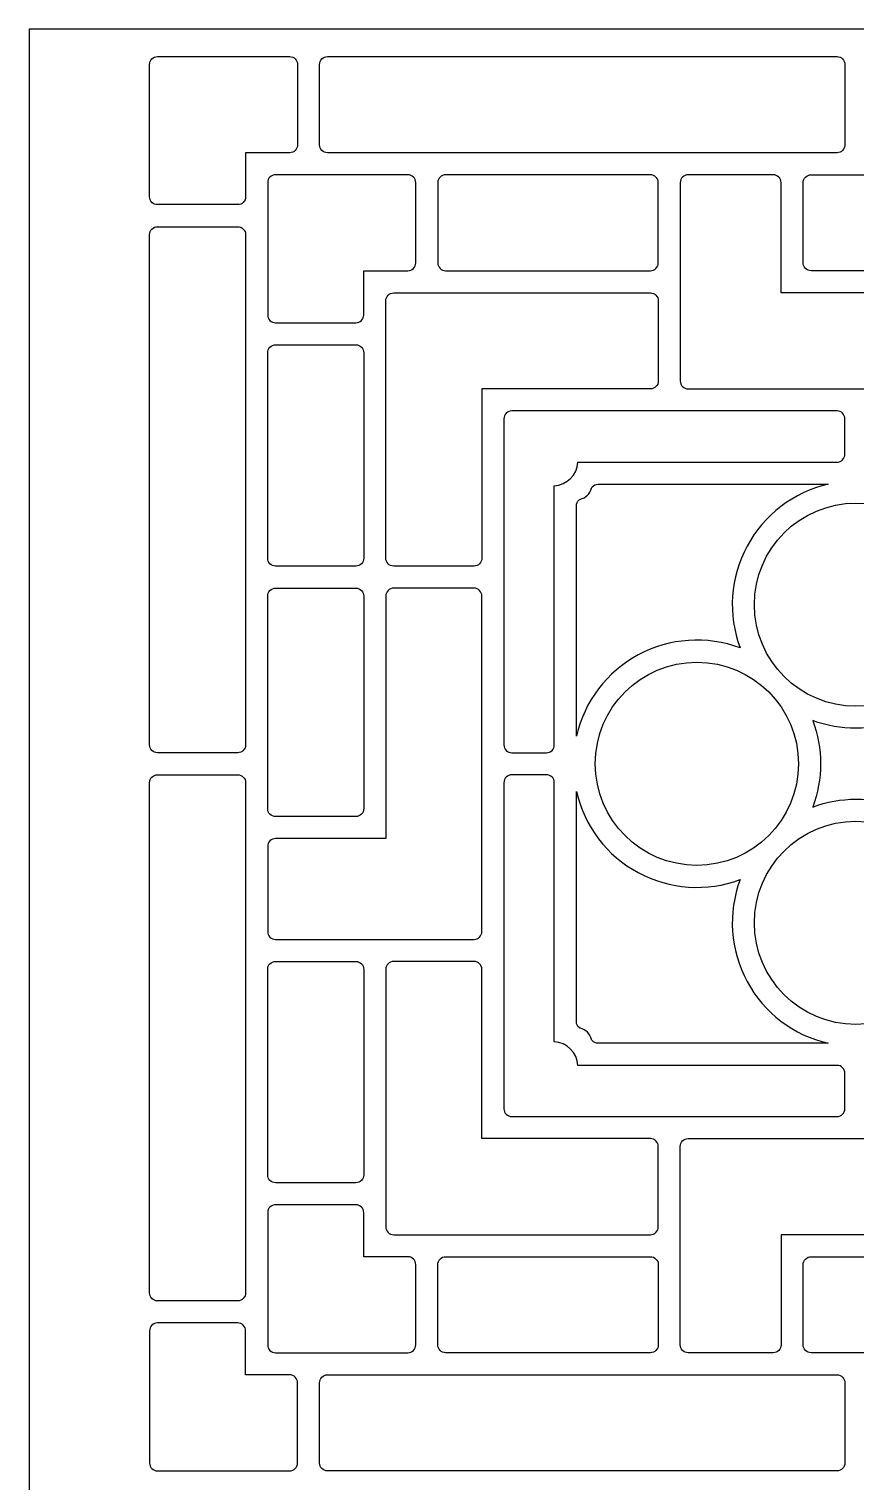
# Model space of a CAD drawing. Header units: centimetres. Extents: x -8.1 to 9.1, y -21.8 to 23.5.
# Drawn here: x -8.11 to 0.51, y 8.35 to 23.5 of the extents above; entities that cross this region are included whole.
import ezdxf

# ---------------------------------------------------------------- set-up
doc = ezdxf.new("R2010")
doc.units = ezdxf.units.CM
doc.header["$MEASUREMENT"] = 0
doc.layers.add('layer 1', color=7, linetype='Continuous')

msp = doc.modelspace()

# ---------------------------------------------------------------- linework, layer by layer
at = {"layer": 'layer 1', "color": 242}
for points, knots in [([(-8.11157, -21.78177), (-8.11157, -21.78177), (-8.11157, 23.49691), (-8.11157, 23.49691), (-8.11157, 23.49691), (-8.11157, 23.49691), (9.13276, 23.49691), (9.13276, 23.49691), (9.13276, 23.49691), (9.13276, 23.49691), (9.13276, -21.78177), (9.13276, -21.78177), (9.13276, -21.78177), (9.13276, -21.78177), (-8.11157, -21.78177), (-8.11157, -21.78177)], [0, 0, 0, 0, 0.2, 0.2, 0.2, 0.2, 0.4, 0.4, 0.4, 0.4, 0.6, 0.6, 0.6, 0.6, 1, 1, 1, 1]), ([(-6.85519, 23.12739), (-6.85519, 23.12739), (-6.85519, 21.74784), (-6.85519, 21.74784), (-6.85519, 21.74784), (-6.85519, 21.72606), (-6.84654, 21.70518), (-6.83114, 21.68978), (-6.83114, 21.68978), (-6.81574, 21.67438), (-6.79486, 21.66573), (-6.77308, 21.66573), (-6.77308, 21.66573), (-6.77308, 21.66573), (-5.9355, 21.66573), (-5.9355, 21.66573), (-5.9355, 21.66573), (-5.91372, 21.66573), (-5.89283, 21.67438), (-5.87743, 21.68978), (-5.87743, 21.68978), (-5.86203, 21.70518), (-5.85338, 21.72606), (-5.85338, 21.74784), (-5.85338, 21.74784), (-5.85338, 21.74784), (-5.85338, 22.20769), (-5.85338, 22.20769), (-5.85338, 22.20769), (-5.85338, 22.20769), (-5.39353, 22.20769), (-5.39353, 22.20769), (-5.39353, 22.20769), (-5.37175, 22.20769), (-5.35087, 22.21634), (-5.33547, 22.23174), (-5.33547, 22.23174), (-5.32007, 22.24714), (-5.31142, 22.26803), (-5.31142, 22.28981), (-5.31142, 22.28981), (-5.31142, 22.28981), (-5.31142, 23.12739), (-5.31142, 23.12739), (-5.31142, 23.12739), (-5.31142, 23.14917), (-5.32007, 23.17005), (-5.33547, 23.18545), (-5.33547, 23.18545), (-5.35087, 23.20085), (-5.37175, 23.2095), (-5.39353, 23.2095), (-5.39353, 23.2095), (-5.39353, 23.2095), (-6.77308, 23.2095), (-6.77308, 23.2095), (-6.77308, 23.2095), (-6.79486, 23.2095), (-6.81574, 23.20085), (-6.83114, 23.18545), (-6.83114, 23.18545), (-6.84654, 23.17005), (-6.85519, 23.14917), (-6.85519, 23.12739)], [0, 0, 0, 0, 0.05882353, 0.05882353, 0.05882353, 0.05882353, 0.11764706, 0.11764706, 0.11764706, 0.11764706, 0.17647059, 0.17647059, 0.17647059, 0.17647059, 0.23529412, 0.23529412, 0.23529412, 0.23529412, 0.29411765, 0.29411765, 0.29411765, 0.29411765, 0.35294118, 0.35294118, 0.35294118, 0.35294118, 0.41176471, 0.41176471, 0.41176471, 0.41176471, 0.47058824, 0.47058824, 0.47058824, 0.47058824, 0.52941176, 0.52941176, 0.52941176, 0.52941176, 0.58823529, 0.58823529, 0.58823529, 0.58823529, 0.64705882, 0.64705882, 0.64705882, 0.64705882, 0.70588235, 0.70588235, 0.70588235, 0.70588235, 0.76470588, 0.76470588, 0.76470588, 0.76470588, 0.82352941, 0.82352941, 0.82352941, 0.82352941, 0.88235294, 0.88235294, 0.88235294, 0.88235294, 1, 1, 1, 1]), ([(-5.08149, 23.12739), (-5.08149, 23.12739), (-5.08149, 22.28981), (-5.08149, 22.28981), (-5.08149, 22.28981), (-5.08149, 22.26803), (-5.07284, 22.24714), (-5.05744, 22.23174), (-5.05744, 22.23174), (-5.04204, 22.21634), (-5.02115, 22.20769), (-4.99938, 22.20769), (-4.99938, 22.20769), (-4.99938, 22.20769), (0.31352, 22.20769), (0.31352, 22.20769), (0.31352, 22.20769), (0.3353, 22.20769), (0.35618, 22.21634), (0.37158, 22.23174), (0.37158, 22.23174), (0.38698, 22.24714), (0.39564, 22.26803), (0.39564, 22.28981), (0.39564, 22.28981), (0.39564, 22.28981), (0.39564, 23.12739), (0.39564, 23.12739), (0.39564, 23.12739), (0.39564, 23.14917), (0.38698, 23.17005), (0.37158, 23.18545), (0.37158, 23.18545), (0.35618, 23.20085), (0.3353, 23.2095), (0.31352, 23.2095), (0.31352, 23.2095), (0.31352, 23.2095), (-4.99938, 23.2095), (-4.99938, 23.2095), (-4.99938, 23.2095), (-5.02115, 23.2095), (-5.04204, 23.20085), (-5.05744, 23.18545), (-5.05744, 23.18545), (-5.07284, 23.17005), (-5.08149, 23.14917), (-5.08149, 23.12739)], [0, 0, 0, 0, 0.07692308, 0.07692308, 0.07692308, 0.07692308, 0.15384615, 0.15384615, 0.15384615, 0.15384615, 0.23076923, 0.23076923, 0.23076923, 0.23076923, 0.30769231, 0.30769231, 0.30769231, 0.30769231, 0.38461538, 0.38461538, 0.38461538, 0.38461538, 0.46153846, 0.46153846, 0.46153846, 0.46153846, 0.53846154, 0.53846154, 0.53846154, 0.53846154, 0.61538462, 0.61538462, 0.61538462, 0.61538462, 0.69230769, 0.69230769, 0.69230769, 0.69230769, 0.76923077, 0.76923077, 0.76923077, 0.76923077, 0.84615385, 0.84615385, 0.84615385, 0.84615385, 1, 1, 1, 1]), ([(-4.16179, 20.97595), (-4.16179, 20.97595), (-4.62164, 20.97595), (-4.62164, 20.97595), (-4.62164, 20.97595), (-4.62164, 20.97595), (-4.62164, 20.5161), (-4.62164, 20.5161), (-4.62164, 20.5161), (-4.62164, 20.49432), (-4.63029, 20.47344), (-4.64569, 20.45804), (-4.64569, 20.45804), (-4.66109, 20.44264), (-4.68198, 20.43399), (-4.70376, 20.43399), (-4.70376, 20.43399), (-4.70376, 20.43399), (-5.54134, 20.43399), (-5.54134, 20.43399), (-5.54134, 20.43399), (-5.56312, 20.43399), (-5.58401, 20.44264), (-5.5994, 20.45804), (-5.5994, 20.45804), (-5.6148, 20.47344), (-5.62346, 20.49432), (-5.62346, 20.5161), (-5.62346, 20.5161), (-5.62346, 20.5161), (-5.62346, 21.89565), (-5.62346, 21.89565), (-5.62346, 21.89565), (-5.62346, 21.91743), (-5.6148, 21.93832), (-5.5994, 21.95372), (-5.5994, 21.95372), (-5.58401, 21.96911), (-5.56312, 21.97777), (-5.54134, 21.97777), (-5.54134, 21.97777), (-5.54134, 21.97777), (-4.16179, 21.97777), (-4.16179, 21.97777), (-4.16179, 21.97777), (-4.14001, 21.97777), (-4.11913, 21.96911), (-4.10373, 21.95372), (-4.10373, 21.95372), (-4.08833, 21.93832), (-4.07968, 21.91743), (-4.07968, 21.89565), (-4.07968, 21.89565), (-4.07968, 21.89565), (-4.07968, 21.05807), (-4.07968, 21.05807), (-4.07968, 21.05807), (-4.07968, 21.03629), (-4.08833, 21.0154), (-4.10373, 21), (-4.10373, 21), (-4.11913, 20.9846), (-4.14001, 20.97595), (-4.16179, 20.97595)], [0, 0, 0, 0, 0.05882353, 0.05882353, 0.05882353, 0.05882353, 0.11764706, 0.11764706, 0.11764706, 0.11764706, 0.17647059, 0.17647059, 0.17647059, 0.17647059, 0.23529412, 0.23529412, 0.23529412, 0.23529412, 0.29411765, 0.29411765, 0.29411765, 0.29411765, 0.35294118, 0.35294118, 0.35294118, 0.35294118, 0.41176471, 0.41176471, 0.41176471, 0.41176471, 0.47058824, 0.47058824, 0.47058824, 0.47058824, 0.52941176, 0.52941176, 0.52941176, 0.52941176, 0.58823529, 0.58823529, 0.58823529, 0.58823529, 0.64705882, 0.64705882, 0.64705882, 0.64705882, 0.70588235, 0.70588235, 0.70588235, 0.70588235, 0.76470588, 0.76470588, 0.76470588, 0.76470588, 0.82352941, 0.82352941, 0.82352941, 0.82352941, 0.88235294, 0.88235294, 0.88235294, 0.88235294, 1, 1, 1, 1]), ([(-1.55051, 21.05807), (-1.55051, 21.03629), (-1.55916, 21.0154), (-1.57456, 21), (-1.57456, 21), (-1.58996, 20.9846), (-1.61085, 20.97595), (-1.63263, 20.97595), (-1.63263, 20.97595), (-1.63263, 20.97595), (-3.76764, 20.97595), (-3.76764, 20.97595), (-3.76764, 20.97595), (-3.78942, 20.97595), (-3.8103, 20.9846), (-3.8257, 21), (-3.8257, 21), (-3.8411, 21.0154), (-3.84975, 21.03629), (-3.84975, 21.05807), (-3.84975, 21.05807), (-3.84975, 21.05807), (-3.84975, 21.89565), (-3.84975, 21.89565), (-3.84975, 21.89565), (-3.84975, 21.91743), (-3.8411, 21.93832), (-3.8257, 21.95372), (-3.8257, 21.95372), (-3.8103, 21.96911), (-3.78942, 21.97777), (-3.76764, 21.97777), (-3.76764, 21.97777), (-3.76764, 21.97777), (-1.63263, 21.97777), (-1.63263, 21.97777), (-1.63263, 21.97777), (-1.61085, 21.97777), (-1.58996, 21.96911), (-1.57456, 21.95372), (-1.57456, 21.95372), (-1.55916, 21.93832), (-1.55051, 21.91743), (-1.55051, 21.89565), (-1.55051, 21.89565), (-1.55051, 21.89565), (-1.55051, 21.05807), (-1.55051, 21.05807)], [0, 0, 0, 0, 0.07692308, 0.07692308, 0.07692308, 0.07692308, 0.15384615, 0.15384615, 0.15384615, 0.15384615, 0.23076923, 0.23076923, 0.23076923, 0.23076923, 0.30769231, 0.30769231, 0.30769231, 0.30769231, 0.38461538, 0.38461538, 0.38461538, 0.38461538, 0.46153846, 0.46153846, 0.46153846, 0.46153846, 0.53846154, 0.53846154, 0.53846154, 0.53846154, 0.61538462, 0.61538462, 0.61538462, 0.61538462, 0.69230769, 0.69230769, 0.69230769, 0.69230769, 0.76923077, 0.76923077, 0.76923077, 0.76923077, 0.84615385, 0.84615385, 0.84615385, 0.84615385, 1, 1, 1, 1]), ([(2.25967, 20.74603), (2.28144, 20.74603), (2.30233, 20.73738), (2.31773, 20.72198), (2.31773, 20.72198), (2.33313, 20.70658), (2.34178, 20.68569), (2.34178, 20.66391), (2.34178, 20.66391), (2.34178, 20.66391), (2.34178, 19.82633), (2.34178, 19.82633), (2.34178, 19.82633), (2.34178, 19.80455), (2.33313, 19.78367), (2.31773, 19.76827), (2.31773, 19.76827), (2.30233, 19.75287), (2.28144, 19.74421), (2.25967, 19.74421), (2.25967, 19.74421), (2.25967, 19.74421), (-1.23847, 19.74421), (-1.23847, 19.74421), (-1.23847, 19.74421), (-1.26025, 19.74421), (-1.28114, 19.75287), (-1.29653, 19.76827), (-1.29653, 19.76827), (-1.31193, 19.78367), (-1.32059, 19.80455), (-1.32059, 19.82633), (-1.32059, 19.82633), (-1.32059, 19.82633), (-1.32059, 21.89565), (-1.32059, 21.89565), (-1.32059, 21.89565), (-1.32059, 21.91743), (-1.31193, 21.93832), (-1.29653, 21.95372), (-1.29653, 21.95372), (-1.28114, 21.96911), (-1.26025, 21.97777), (-1.23847, 21.97777), (-1.23847, 21.97777), (-1.23847, 21.97777), (-0.35162, 21.97777), (-0.35162, 21.97777), (-0.35162, 21.97777), (-0.32984, 21.97777), (-0.30895, 21.96911), (-0.29355, 21.95372), (-0.29355, 21.95372), (-0.27815, 21.93832), (-0.2695, 21.91743), (-0.2695, 21.89565), (-0.2695, 21.89565), (-0.2695, 21.89565), (-0.2695, 20.74603), (-0.2695, 20.74603), (-0.2695, 20.74603), (-0.2695, 20.74603), (2.25967, 20.74603), (2.25967, 20.74603)], [0, 0, 0, 0, 0.05882353, 0.05882353, 0.05882353, 0.05882353, 0.11764706, 0.11764706, 0.11764706, 0.11764706, 0.17647059, 0.17647059, 0.17647059, 0.17647059, 0.23529412, 0.23529412, 0.23529412, 0.23529412, 0.29411765, 0.29411765, 0.29411765, 0.29411765, 0.35294118, 0.35294118, 0.35294118, 0.35294118, 0.41176471, 0.41176471, 0.41176471, 0.41176471, 0.47058824, 0.47058824, 0.47058824, 0.47058824, 0.52941176, 0.52941176, 0.52941176, 0.52941176, 0.58823529, 0.58823529, 0.58823529, 0.58823529, 0.64705882, 0.64705882, 0.64705882, 0.64705882, 0.70588235, 0.70588235, 0.70588235, 0.70588235, 0.76470588, 0.76470588, 0.76470588, 0.76470588, 0.82352941, 0.82352941, 0.82352941, 0.82352941, 0.88235294, 0.88235294, 0.88235294, 0.88235294, 1, 1, 1, 1]), ([(0.04254, 21.97777), (0.02076, 21.97777), (-0.00013, 21.96911), (-0.01553, 21.95372), (-0.01553, 21.95372), (-0.03093, 21.93832), (-0.03958, 21.91743), (-0.03958, 21.89565), (-0.03958, 21.89565), (-0.03958, 21.89565), (-0.03958, 21.05807), (-0.03958, 21.05807), (-0.03958, 21.05807), (-0.03958, 21.03629), (-0.03093, 21.0154), (-0.01553, 21), (-0.01553, 21), (-0.00013, 20.9846), (0.02076, 20.97595), (0.04254, 20.97595), (0.04254, 20.97595), (0.04254, 20.97595), (2.25967, 20.97595), (2.25967, 20.97595), (2.25967, 20.97595), (2.28144, 20.97595), (2.30233, 20.9846), (2.31773, 21), (2.31773, 21), (2.33313, 21.0154), (2.34178, 21.03629), (2.34178, 21.05807), (2.34178, 21.05807), (2.34178, 21.05807), (2.34178, 21.89565), (2.34178, 21.89565), (2.34178, 21.89565), (2.34178, 21.91743), (2.33313, 21.93832), (2.31773, 21.95372), (2.31773, 21.95372), (2.30233, 21.96911), (2.28144, 21.97777), (2.25967, 21.97777), (2.25967, 21.97777), (2.25967, 21.97777), (0.04254, 21.97777), (0.04254, 21.97777)], [0, 0, 0, 0, 0.07692308, 0.07692308, 0.07692308, 0.07692308, 0.15384615, 0.15384615, 0.15384615, 0.15384615, 0.23076923, 0.23076923, 0.23076923, 0.23076923, 0.30769231, 0.30769231, 0.30769231, 0.30769231, 0.38461538, 0.38461538, 0.38461538, 0.38461538, 0.46153846, 0.46153846, 0.46153846, 0.46153846, 0.53846154, 0.53846154, 0.53846154, 0.53846154, 0.61538462, 0.61538462, 0.61538462, 0.61538462, 0.69230769, 0.69230769, 0.69230769, 0.69230769, 0.76923077, 0.76923077, 0.76923077, 0.76923077, 0.84615385, 0.84615385, 0.84615385, 0.84615385, 1, 1, 1, 1]), ([(-6.85519, 16.03258), (-6.85519, 16.0108), (-6.84654, 15.98991), (-6.83114, 15.97451), (-6.83114, 15.97451), (-6.81574, 15.95911), (-6.79486, 15.95046), (-6.77308, 15.95046), (-6.77308, 15.95046), (-6.77308, 15.95046), (-5.9355, 15.95046), (-5.9355, 15.95046), (-5.9355, 15.95046), (-5.91372, 15.95046), (-5.89283, 15.95911), (-5.87743, 15.97451), (-5.87743, 15.97451), (-5.86203, 15.98991), (-5.85338, 16.0108), (-5.85338, 16.03258), (-5.85338, 16.03258), (-5.85338, 16.03258), (-5.85338, 21.35368), (-5.85338, 21.35368), (-5.85338, 21.35368), (-5.85338, 21.37546), (-5.86203, 21.39635), (-5.87743, 21.41175), (-5.87743, 21.41175), (-5.89283, 21.42715), (-5.91372, 21.4358), (-5.9355, 21.4358), (-5.9355, 21.4358), (-5.9355, 21.4358), (-6.77308, 21.4358), (-6.77308, 21.4358), (-6.77308, 21.4358), (-6.79486, 21.4358), (-6.81574, 21.42715), (-6.83114, 21.41175), (-6.83114, 21.41175), (-6.84654, 21.39635), (-6.85519, 21.37546), (-6.85519, 21.35368), (-6.85519, 21.35368), (-6.85519, 21.35368), (-6.85519, 16.03258), (-6.85519, 16.03258)], [0, 0, 0, 0, 0.07692308, 0.07692308, 0.07692308, 0.07692308, 0.15384615, 0.15384615, 0.15384615, 0.15384615, 0.23076923, 0.23076923, 0.23076923, 0.23076923, 0.30769231, 0.30769231, 0.30769231, 0.30769231, 0.38461538, 0.38461538, 0.38461538, 0.38461538, 0.46153846, 0.46153846, 0.46153846, 0.46153846, 0.53846154, 0.53846154, 0.53846154, 0.53846154, 0.61538462, 0.61538462, 0.61538462, 0.61538462, 0.69230769, 0.69230769, 0.69230769, 0.69230769, 0.76923077, 0.76923077, 0.76923077, 0.76923077, 0.84615385, 0.84615385, 0.84615385, 0.84615385, 1, 1, 1, 1]), ([(-1.63263, 20.74603), (-1.63263, 20.74603), (-4.3096, 20.74603), (-4.3096, 20.74603), (-4.3096, 20.74603), (-4.33138, 20.74603), (-4.35227, 20.73738), (-4.36767, 20.72198), (-4.36767, 20.72198), (-4.38307, 20.70658), (-4.39172, 20.68569), (-4.39172, 20.66391), (-4.39172, 20.66391), (-4.39172, 20.66391), (-4.39172, 17.97872), (-4.39172, 17.97872), (-4.39172, 17.97872), (-4.39172, 17.95694), (-4.38307, 17.93606), (-4.36767, 17.92066), (-4.36767, 17.92066), (-4.35227, 17.90526), (-4.33138, 17.89661), (-4.3096, 17.89661), (-4.3096, 17.89661), (-4.3096, 17.89661), (-3.47202, 17.89661), (-3.47202, 17.89661), (-3.47202, 17.89661), (-3.45024, 17.89661), (-3.42936, 17.90526), (-3.41396, 17.92066), (-3.41396, 17.92066), (-3.39856, 17.93606), (-3.3899, 17.95694), (-3.3899, 17.97872), (-3.3899, 17.97872), (-3.3899, 17.97872), (-3.3899, 19.74421), (-3.3899, 19.74421), (-3.3899, 19.74421), (-3.3899, 19.74421), (-1.63263, 19.74421), (-1.63263, 19.74421), (-1.63263, 19.74421), (-1.61085, 19.74421), (-1.58996, 19.75287), (-1.57456, 19.76827), (-1.57456, 19.76827), (-1.55916, 19.78367), (-1.55051, 19.80455), (-1.55051, 19.82633), (-1.55051, 19.82633), (-1.55051, 19.82633), (-1.55051, 20.66391), (-1.55051, 20.66391), (-1.55051, 20.66391), (-1.55051, 20.68569), (-1.55916, 20.70658), (-1.57456, 20.72198), (-1.57456, 20.72198), (-1.58996, 20.73738), (-1.61085, 20.74603), (-1.63263, 20.74603)], [0, 0, 0, 0, 0.05882353, 0.05882353, 0.05882353, 0.05882353, 0.11764706, 0.11764706, 0.11764706, 0.11764706, 0.17647059, 0.17647059, 0.17647059, 0.17647059, 0.23529412, 0.23529412, 0.23529412, 0.23529412, 0.29411765, 0.29411765, 0.29411765, 0.29411765, 0.35294118, 0.35294118, 0.35294118, 0.35294118, 0.41176471, 0.41176471, 0.41176471, 0.41176471, 0.47058824, 0.47058824, 0.47058824, 0.47058824, 0.52941176, 0.52941176, 0.52941176, 0.52941176, 0.58823529, 0.58823529, 0.58823529, 0.58823529, 0.64705882, 0.64705882, 0.64705882, 0.64705882, 0.70588235, 0.70588235, 0.70588235, 0.70588235, 0.76470588, 0.76470588, 0.76470588, 0.76470588, 0.82352941, 0.82352941, 0.82352941, 0.82352941, 0.88235294, 0.88235294, 0.88235294, 0.88235294, 1, 1, 1, 1]), ([(-5.54134, 20.20406), (-5.56312, 20.20406), (-5.58401, 20.19541), (-5.5994, 20.18001), (-5.5994, 20.18001), (-5.6148, 20.16461), (-5.62346, 20.14373), (-5.62346, 20.12195), (-5.62346, 20.12195), (-5.62346, 20.12195), (-5.62346, 17.97872), (-5.62346, 17.97872), (-5.62346, 17.97872), (-5.62346, 17.95694), (-5.6148, 17.93606), (-5.5994, 17.92066), (-5.5994, 17.92066), (-5.58401, 17.90526), (-5.56312, 17.89661), (-5.54134, 17.89661), (-5.54134, 17.89661), (-5.54134, 17.89661), (-4.70376, 17.89661), (-4.70376, 17.89661), (-4.70376, 17.89661), (-4.68198, 17.89661), (-4.66109, 17.90526), (-4.64569, 17.92066), (-4.64569, 17.92066), (-4.63029, 17.93606), (-4.62164, 17.95694), (-4.62164, 17.97872), (-4.62164, 17.97872), (-4.62164, 17.97872), (-4.62164, 20.12195), (-4.62164, 20.12195), (-4.62164, 20.12195), (-4.62164, 20.14373), (-4.63029, 20.16461), (-4.64569, 20.18001), (-4.64569, 20.18001), (-4.66109, 20.19541), (-4.68198, 20.20406), (-4.70376, 20.20406), (-4.70376, 20.20406), (-4.70376, 20.20406), (-5.54134, 20.20406), (-5.54134, 20.20406)], [0, 0, 0, 0, 0.07692308, 0.07692308, 0.07692308, 0.07692308, 0.15384615, 0.15384615, 0.15384615, 0.15384615, 0.23076923, 0.23076923, 0.23076923, 0.23076923, 0.30769231, 0.30769231, 0.30769231, 0.30769231, 0.38461538, 0.38461538, 0.38461538, 0.38461538, 0.46153846, 0.46153846, 0.46153846, 0.46153846, 0.53846154, 0.53846154, 0.53846154, 0.53846154, 0.61538462, 0.61538462, 0.61538462, 0.61538462, 0.69230769, 0.69230769, 0.69230769, 0.69230769, 0.76923077, 0.76923077, 0.76923077, 0.76923077, 0.84615385, 0.84615385, 0.84615385, 0.84615385, 1, 1, 1, 1]), ([(-2.63444, 18.73419), (-2.63444, 18.73419), (-2.63444, 16.03258), (-2.63444, 16.03258), (-2.63444, 16.03258), (-2.63444, 16.0108), (-2.64309, 15.98991), (-2.65849, 15.97451), (-2.65849, 15.97451), (-2.67389, 15.95911), (-2.69478, 15.95046), (-2.71655, 15.95046), (-2.71655, 15.95046), (-2.71655, 15.95046), (-3.07786, 15.95046), (-3.07786, 15.95046), (-3.07786, 15.95046), (-3.09964, 15.95046), (-3.12053, 15.95911), (-3.13593, 15.97451), (-3.13593, 15.97451), (-3.15133, 15.98991), (-3.15998, 16.0108), (-3.15998, 16.03258), (-3.15998, 16.03258), (-3.15998, 16.03258), (-3.15998, 19.43217), (-3.15998, 19.43217), (-3.15998, 19.43217), (-3.15998, 19.45395), (-3.15133, 19.47484), (-3.13593, 19.49024), (-3.13593, 19.49024), (-3.12053, 19.50564), (-3.09964, 19.51429), (-3.07786, 19.51429), (-3.07786, 19.51429), (-3.07786, 19.51429), (0.31352, 19.51429), (0.31352, 19.51429), (0.31352, 19.51429), (0.3353, 19.51429), (0.35618, 19.50564), (0.37158, 19.49024), (0.37158, 19.49024), (0.38698, 19.47484), (0.39564, 19.45395), (0.39564, 19.43217), (0.39564, 19.43217), (0.39564, 19.43217), (0.39564, 19.06265), (0.39564, 19.06265), (0.39564, 19.06265), (0.39564, 19.04087), (0.38698, 19.01999), (0.37158, 19.00459), (0.37158, 19.00459), (0.35618, 18.98919), (0.3353, 18.98054), (0.31352, 18.98054), (0.31352, 18.98054), (0.31352, 18.98054), (-2.38809, 18.98054), (-2.38809, 18.98054), (-2.38809, 18.98054), (-2.39659, 18.84816), (-2.50207, 18.74269), (-2.63444, 18.73419)], [0, 0, 0, 0, 0.05555556, 0.05555556, 0.05555556, 0.05555556, 0.11111111, 0.11111111, 0.11111111, 0.11111111, 0.16666667, 0.16666667, 0.16666667, 0.16666667, 0.22222222, 0.22222222, 0.22222222, 0.22222222, 0.27777778, 0.27777778, 0.27777778, 0.27777778, 0.33333333, 0.33333333, 0.33333333, 0.33333333, 0.38888889, 0.38888889, 0.38888889, 0.38888889, 0.44444444, 0.44444444, 0.44444444, 0.44444444, 0.5, 0.5, 0.5, 0.5, 0.55555556, 0.55555556, 0.55555556, 0.55555556, 0.61111111, 0.61111111, 0.61111111, 0.61111111, 0.66666667, 0.66666667, 0.66666667, 0.66666667, 0.72222222, 0.72222222, 0.72222222, 0.72222222, 0.77777778, 0.77777778, 0.77777778, 0.77777778, 0.83333333, 0.83333333, 0.83333333, 0.83333333, 0.88888889, 0.88888889, 0.88888889, 0.88888889, 1, 1, 1, 1]), ([(-2.36307, 18.59369), (-2.36803, 18.59241), (-2.37261, 18.58999), (-2.37646, 18.58662), (-2.37646, 18.58662), (-2.39429, 18.57103), (-2.40451, 18.5485), (-2.40451, 18.52481), (-2.40451, 18.52481), (-2.40451, 18.52481), (-2.40451, 16.12466), (-2.40451, 16.12466), (-2.40451, 16.12466), (-2.32123, 16.48651), (-2.08598, 16.79489), (-1.75899, 16.97082), (-1.75899, 16.97082), (-1.432, 17.14675), (-1.04503, 17.17316), (-0.69717, 17.04327), (-0.69717, 17.04327), (-0.82706, 17.39113), (-0.80066, 17.7781), (-0.62472, 18.10509), (-0.62472, 18.10509), (-0.44879, 18.43207), (-0.14042, 18.66733), (0.22144, 18.75061), (0.22144, 18.75061), (0.22144, 18.75061), (-2.17871, 18.75061), (-2.17871, 18.75061), (-2.17871, 18.75061), (-2.2024, 18.75061), (-2.22493, 18.74039), (-2.24052, 18.72256), (-2.24052, 18.72256), (-2.24389, 18.71871), (-2.24631, 18.71412), (-2.24759, 18.70917), (-2.24759, 18.70917), (-2.26226, 18.65256), (-2.30646, 18.60836), (-2.36307, 18.59369)], [0, 0, 0, 0, 0.08333333, 0.08333333, 0.08333333, 0.08333333, 0.16666667, 0.16666667, 0.16666667, 0.16666667, 0.25, 0.25, 0.25, 0.25, 0.33333333, 0.33333333, 0.33333333, 0.33333333, 0.41666667, 0.41666667, 0.41666667, 0.41666667, 0.5, 0.5, 0.5, 0.5, 0.58333333, 0.58333333, 0.58333333, 0.58333333, 0.66666667, 0.66666667, 0.66666667, 0.66666667, 0.75, 0.75, 0.75, 0.75, 0.83333333, 0.83333333, 0.83333333, 0.83333333, 1, 1, 1, 1]), ([(1.56989, 17.49424), (1.56989, 18.07927), (1.09563, 18.55353), (0.5106, 18.55353), (0.5106, 18.55353), (-0.07443, 18.55354), (-0.54869, 18.07927), (-0.5487, 17.49424), (-0.5487, 17.49424), (-0.5487, 16.90921), (-0.07444, 16.43495), (0.51059, 16.43495), (0.51059, 16.43495), (1.09563, 16.43494), (1.56989, 16.9092), (1.56989, 17.49424)], [0, 0, 0, 0, 0.2, 0.2, 0.2, 0.2, 0.4, 0.4, 0.4, 0.4, 0.6, 0.6, 0.6, 0.6, 1, 1, 1, 1]), ([(-5.62346, 15.36744), (-5.62346, 15.34566), (-5.6148, 15.32478), (-5.5994, 15.30938), (-5.5994, 15.30938), (-5.58401, 15.29398), (-5.56312, 15.28532), (-5.54134, 15.28532), (-5.54134, 15.28532), (-5.54134, 15.28532), (-4.70376, 15.28532), (-4.70376, 15.28532), (-4.70376, 15.28532), (-4.68198, 15.28532), (-4.66109, 15.29398), (-4.64569, 15.30938), (-4.64569, 15.30938), (-4.63029, 15.32478), (-4.62164, 15.34566), (-4.62164, 15.36744), (-4.62164, 15.36744), (-4.62164, 15.36744), (-4.62164, 17.58457), (-4.62164, 17.58457), (-4.62164, 17.58457), (-4.62164, 17.60635), (-4.63029, 17.62723), (-4.64569, 17.64263), (-4.64569, 17.64263), (-4.66109, 17.65803), (-4.68198, 17.66668), (-4.70376, 17.66668), (-4.70376, 17.66668), (-4.70376, 17.66668), (-5.54134, 17.66668), (-5.54134, 17.66668), (-5.54134, 17.66668), (-5.56312, 17.66668), (-5.58401, 17.65803), (-5.5994, 17.64263), (-5.5994, 17.64263), (-5.6148, 17.62723), (-5.62346, 17.60635), (-5.62346, 17.58457), (-5.62346, 17.58457), (-5.62346, 17.58457), (-5.62346, 15.36744), (-5.62346, 15.36744)], [0, 0, 0, 0, 0.07692308, 0.07692308, 0.07692308, 0.07692308, 0.15384615, 0.15384615, 0.15384615, 0.15384615, 0.23076923, 0.23076923, 0.23076923, 0.23076923, 0.30769231, 0.30769231, 0.30769231, 0.30769231, 0.38461538, 0.38461538, 0.38461538, 0.38461538, 0.46153846, 0.46153846, 0.46153846, 0.46153846, 0.53846154, 0.53846154, 0.53846154, 0.53846154, 0.61538462, 0.61538462, 0.61538462, 0.61538462, 0.69230769, 0.69230769, 0.69230769, 0.69230769, 0.76923077, 0.76923077, 0.76923077, 0.76923077, 0.84615385, 0.84615385, 0.84615385, 0.84615385, 1, 1, 1, 1]), ([(-3.47202, 14.00432), (-3.47202, 14.00432), (-5.54134, 14.00432), (-5.54134, 14.00432), (-5.54134, 14.00432), (-5.56312, 14.00432), (-5.58401, 14.01297), (-5.5994, 14.02837), (-5.5994, 14.02837), (-5.6148, 14.04377), (-5.62346, 14.06465), (-5.62346, 14.08643), (-5.62346, 14.08643), (-5.62346, 14.08643), (-5.62346, 14.97328), (-5.62346, 14.97328), (-5.62346, 14.97328), (-5.62346, 14.99506), (-5.6148, 15.01595), (-5.5994, 15.03135), (-5.5994, 15.03135), (-5.58401, 15.04675), (-5.56312, 15.0554), (-5.54134, 15.0554), (-5.54134, 15.0554), (-5.54134, 15.0554), (-4.39172, 15.0554), (-4.39172, 15.0554), (-4.39172, 15.0554), (-4.39172, 15.0554), (-4.39172, 17.58457), (-4.39172, 17.58457), (-4.39172, 17.58457), (-4.39172, 17.60635), (-4.38307, 17.62723), (-4.36767, 17.64263), (-4.36767, 17.64263), (-4.35227, 17.65803), (-4.33138, 17.66668), (-4.3096, 17.66668), (-4.3096, 17.66668), (-4.3096, 17.66668), (-3.47202, 17.66668), (-3.47202, 17.66668), (-3.47202, 17.66668), (-3.45024, 17.66668), (-3.42936, 17.65803), (-3.41396, 17.64263), (-3.41396, 17.64263), (-3.39856, 17.62723), (-3.3899, 17.60635), (-3.3899, 17.58457), (-3.3899, 17.58457), (-3.3899, 17.58457), (-3.3899, 14.08643), (-3.3899, 14.08643), (-3.3899, 14.08643), (-3.3899, 14.06465), (-3.39856, 14.04377), (-3.41396, 14.02837), (-3.41396, 14.02837), (-3.42936, 14.01297), (-3.45024, 14.00432), (-3.47202, 14.00432)], [0, 0, 0, 0, 0.05882353, 0.05882353, 0.05882353, 0.05882353, 0.11764706, 0.11764706, 0.11764706, 0.11764706, 0.17647059, 0.17647059, 0.17647059, 0.17647059, 0.23529412, 0.23529412, 0.23529412, 0.23529412, 0.29411765, 0.29411765, 0.29411765, 0.29411765, 0.35294118, 0.35294118, 0.35294118, 0.35294118, 0.41176471, 0.41176471, 0.41176471, 0.41176471, 0.47058824, 0.47058824, 0.47058824, 0.47058824, 0.52941176, 0.52941176, 0.52941176, 0.52941176, 0.58823529, 0.58823529, 0.58823529, 0.58823529, 0.64705882, 0.64705882, 0.64705882, 0.64705882, 0.70588235, 0.70588235, 0.70588235, 0.70588235, 0.76470588, 0.76470588, 0.76470588, 0.76470588, 0.82352941, 0.82352941, 0.82352941, 0.82352941, 0.88235294, 0.88235294, 0.88235294, 0.88235294, 1, 1, 1, 1]), ([(-0.08885, 15.8355), (-0.08885, 16.42053), (-0.56311, 16.89479), (-1.14814, 16.89479), (-1.14814, 16.89479), (-1.73317, 16.8948), (-2.20743, 16.42053), (-2.20744, 15.8355), (-2.20744, 15.8355), (-2.20744, 15.25047), (-1.73318, 14.77621), (-1.14815, 14.77621), (-1.14815, 14.77621), (-0.56311, 14.7762), (-0.08885, 15.25046), (-0.08885, 15.8355)], [0, 0, 0, 0, 0.2, 0.2, 0.2, 0.2, 0.4, 0.4, 0.4, 0.4, 0.6, 0.6, 0.6, 0.6, 1, 1, 1, 1]), ([(0.05963, 16.28647), (0.35047, 16.17787), (0.67073, 16.17787), (0.96157, 16.28647), (0.96157, 16.28647), (0.85297, 15.99563), (0.85297, 15.67537), (0.96157, 15.38453), (0.96157, 15.38453), (0.67073, 15.49313), (0.35047, 15.49313), (0.05963, 15.38453), (0.05963, 15.38453), (0.16823, 15.67537), (0.16823, 15.99563), (0.05963, 16.28647)], [0, 0, 0, 0, 0.2, 0.2, 0.2, 0.2, 0.4, 0.4, 0.4, 0.4, 0.6, 0.6, 0.6, 0.6, 1, 1, 1, 1]), ([(-6.85519, 10.31732), (-6.85519, 10.29554), (-6.84654, 10.27465), (-6.83114, 10.25925), (-6.83114, 10.25925), (-6.81574, 10.24385), (-6.79486, 10.2352), (-6.77308, 10.2352), (-6.77308, 10.2352), (-6.77308, 10.2352), (-5.9355, 10.2352), (-5.9355, 10.2352), (-5.9355, 10.2352), (-5.91372, 10.2352), (-5.89283, 10.24385), (-5.87743, 10.25925), (-5.87743, 10.25925), (-5.86203, 10.27465), (-5.85338, 10.29554), (-5.85338, 10.31732), (-5.85338, 10.31732), (-5.85338, 10.31732), (-5.85338, 15.63842), (-5.85338, 15.63842), (-5.85338, 15.63842), (-5.85338, 15.6602), (-5.86203, 15.68109), (-5.87743, 15.69649), (-5.87743, 15.69649), (-5.89283, 15.71189), (-5.91372, 15.72054), (-5.9355, 15.72054), (-5.9355, 15.72054), (-5.9355, 15.72054), (-6.77308, 15.72054), (-6.77308, 15.72054), (-6.77308, 15.72054), (-6.79486, 15.72054), (-6.81574, 15.71189), (-6.83114, 15.69649), (-6.83114, 15.69649), (-6.84654, 15.68109), (-6.85519, 15.6602), (-6.85519, 15.63842), (-6.85519, 15.63842), (-6.85519, 15.63842), (-6.85519, 10.31732), (-6.85519, 10.31732)], [0, 0, 0, 0, 0.07692308, 0.07692308, 0.07692308, 0.07692308, 0.15384615, 0.15384615, 0.15384615, 0.15384615, 0.23076923, 0.23076923, 0.23076923, 0.23076923, 0.30769231, 0.30769231, 0.30769231, 0.30769231, 0.38461538, 0.38461538, 0.38461538, 0.38461538, 0.46153846, 0.46153846, 0.46153846, 0.46153846, 0.53846154, 0.53846154, 0.53846154, 0.53846154, 0.61538462, 0.61538462, 0.61538462, 0.61538462, 0.69230769, 0.69230769, 0.69230769, 0.69230769, 0.76923077, 0.76923077, 0.76923077, 0.76923077, 0.84615385, 0.84615385, 0.84615385, 0.84615385, 1, 1, 1, 1]), ([(-3.15998, 15.63842), (-3.15998, 15.6602), (-3.15133, 15.68109), (-3.13593, 15.69649), (-3.13593, 15.69649), (-3.12053, 15.71189), (-3.09964, 15.72054), (-3.07786, 15.72054), (-3.07786, 15.72054), (-3.07786, 15.72054), (-2.71655, 15.72054), (-2.71655, 15.72054), (-2.71655, 15.72054), (-2.69478, 15.72054), (-2.67389, 15.71189), (-2.65849, 15.69649), (-2.65849, 15.69649), (-2.64309, 15.68109), (-2.63444, 15.6602), (-2.63444, 15.63842), (-2.63444, 15.63842), (-2.63444, 15.63842), (-2.63444, 12.93681), (-2.63444, 12.93681), (-2.63444, 12.93681), (-2.50207, 12.92831), (-2.39659, 12.82284), (-2.38809, 12.69046), (-2.38809, 12.69046), (-2.38809, 12.69046), (0.31352, 12.69046), (0.31352, 12.69046), (0.31352, 12.69046), (0.3353, 12.69046), (0.35618, 12.68181), (0.37158, 12.66641), (0.37158, 12.66641), (0.38698, 12.65101), (0.39564, 12.63013), (0.39564, 12.60835), (0.39564, 12.60835), (0.39564, 12.60835), (0.39564, 12.23883), (0.39564, 12.23883), (0.39564, 12.23883), (0.39564, 12.21705), (0.38698, 12.19616), (0.37158, 12.18076), (0.37158, 12.18076), (0.35618, 12.16536), (0.3353, 12.15671), (0.31352, 12.15671), (0.31352, 12.15671), (0.31352, 12.15671), (-3.07786, 12.15671), (-3.07786, 12.15671), (-3.07786, 12.15671), (-3.09964, 12.15671), (-3.12053, 12.16536), (-3.13593, 12.18076), (-3.13593, 12.18076), (-3.15133, 12.19616), (-3.15998, 12.21705), (-3.15998, 12.23883), (-3.15998, 12.23883), (-3.15998, 12.23883), (-3.15998, 15.63842), (-3.15998, 15.63842)], [0, 0, 0, 0, 0.05555556, 0.05555556, 0.05555556, 0.05555556, 0.11111111, 0.11111111, 0.11111111, 0.11111111, 0.16666667, 0.16666667, 0.16666667, 0.16666667, 0.22222222, 0.22222222, 0.22222222, 0.22222222, 0.27777778, 0.27777778, 0.27777778, 0.27777778, 0.33333333, 0.33333333, 0.33333333, 0.33333333, 0.38888889, 0.38888889, 0.38888889, 0.38888889, 0.44444444, 0.44444444, 0.44444444, 0.44444444, 0.5, 0.5, 0.5, 0.5, 0.55555556, 0.55555556, 0.55555556, 0.55555556, 0.61111111, 0.61111111, 0.61111111, 0.61111111, 0.66666667, 0.66666667, 0.66666667, 0.66666667, 0.72222222, 0.72222222, 0.72222222, 0.72222222, 0.77777778, 0.77777778, 0.77777778, 0.77777778, 0.83333333, 0.83333333, 0.83333333, 0.83333333, 0.88888889, 0.88888889, 0.88888889, 0.88888889, 1, 1, 1, 1]), ([(-2.24759, 12.96183), (-2.24631, 12.95688), (-2.24389, 12.95229), (-2.24052, 12.94844), (-2.24052, 12.94844), (-2.22493, 12.93061), (-2.2024, 12.92039), (-2.17871, 12.92039), (-2.17871, 12.92039), (-2.17871, 12.92039), (0.22144, 12.92039), (0.22144, 12.92039), (0.22144, 12.92039), (-0.14042, 13.00367), (-0.44879, 13.23893), (-0.62472, 13.56592), (-0.62472, 13.56592), (-0.80066, 13.89291), (-0.82706, 14.27987), (-0.69717, 14.62773), (-0.69717, 14.62773), (-1.04503, 14.49784), (-1.432, 14.52425), (-1.75899, 14.70018), (-1.75899, 14.70018), (-2.08598, 14.87611), (-2.32123, 15.18449), (-2.40451, 15.54634), (-2.40451, 15.54634), (-2.40451, 15.54634), (-2.40451, 13.14619), (-2.40451, 13.14619), (-2.40451, 13.14619), (-2.40451, 13.1225), (-2.39429, 13.09997), (-2.37646, 13.08438), (-2.37646, 13.08438), (-2.37261, 13.08101), (-2.36803, 13.07859), (-2.36307, 13.07731), (-2.36307, 13.07731), (-2.30646, 13.06264), (-2.26226, 13.01844), (-2.24759, 12.96183)], [0, 0, 0, 0, 0.08333333, 0.08333333, 0.08333333, 0.08333333, 0.16666667, 0.16666667, 0.16666667, 0.16666667, 0.25, 0.25, 0.25, 0.25, 0.33333333, 0.33333333, 0.33333333, 0.33333333, 0.41666667, 0.41666667, 0.41666667, 0.41666667, 0.5, 0.5, 0.5, 0.5, 0.58333333, 0.58333333, 0.58333333, 0.58333333, 0.66666667, 0.66666667, 0.66666667, 0.66666667, 0.75, 0.75, 0.75, 0.75, 0.83333333, 0.83333333, 0.83333333, 0.83333333, 1, 1, 1, 1]), ([(1.56989, 14.17676), (1.56989, 14.76179), (1.09563, 15.23605), (0.5106, 15.23605), (0.5106, 15.23605), (-0.07443, 15.23606), (-0.54869, 14.76179), (-0.5487, 14.17676), (-0.5487, 14.17676), (-0.5487, 13.59173), (-0.07444, 13.11747), (0.51059, 13.11747), (0.51059, 13.11747), (1.09563, 13.11746), (1.56989, 13.59172), (1.56989, 14.17676)], [0, 0, 0, 0, 0.2, 0.2, 0.2, 0.2, 0.4, 0.4, 0.4, 0.4, 0.6, 0.6, 0.6, 0.6, 1, 1, 1, 1]), ([(-5.54134, 13.77439), (-5.56312, 13.77439), (-5.58401, 13.76574), (-5.5994, 13.75034), (-5.5994, 13.75034), (-5.6148, 13.73494), (-5.62346, 13.71406), (-5.62346, 13.69228), (-5.62346, 13.69228), (-5.62346, 13.69228), (-5.62346, 11.54905), (-5.62346, 11.54905), (-5.62346, 11.54905), (-5.62346, 11.52727), (-5.6148, 11.50639), (-5.5994, 11.49099), (-5.5994, 11.49099), (-5.58401, 11.47559), (-5.56312, 11.46694), (-5.54134, 11.46694), (-5.54134, 11.46694), (-5.54134, 11.46694), (-4.70376, 11.46694), (-4.70376, 11.46694), (-4.70376, 11.46694), (-4.68198, 11.46694), (-4.66109, 11.47559), (-4.64569, 11.49099), (-4.64569, 11.49099), (-4.63029, 11.50639), (-4.62164, 11.52727), (-4.62164, 11.54905), (-4.62164, 11.54905), (-4.62164, 11.54905), (-4.62164, 13.69228), (-4.62164, 13.69228), (-4.62164, 13.69228), (-4.62164, 13.71406), (-4.63029, 13.73494), (-4.64569, 13.75034), (-4.64569, 13.75034), (-4.66109, 13.76574), (-4.68198, 13.77439), (-4.70376, 13.77439), (-4.70376, 13.77439), (-4.70376, 13.77439), (-5.54134, 13.77439), (-5.54134, 13.77439)], [0, 0, 0, 0, 0.07692308, 0.07692308, 0.07692308, 0.07692308, 0.15384615, 0.15384615, 0.15384615, 0.15384615, 0.23076923, 0.23076923, 0.23076923, 0.23076923, 0.30769231, 0.30769231, 0.30769231, 0.30769231, 0.38461538, 0.38461538, 0.38461538, 0.38461538, 0.46153846, 0.46153846, 0.46153846, 0.46153846, 0.53846154, 0.53846154, 0.53846154, 0.53846154, 0.61538462, 0.61538462, 0.61538462, 0.61538462, 0.69230769, 0.69230769, 0.69230769, 0.69230769, 0.76923077, 0.76923077, 0.76923077, 0.76923077, 0.84615385, 0.84615385, 0.84615385, 0.84615385, 1, 1, 1, 1]), ([(-1.63263, 11.92679), (-1.61085, 11.92679), (-1.58996, 11.91813), (-1.57456, 11.90274), (-1.57456, 11.90274), (-1.55916, 11.88734), (-1.55051, 11.86645), (-1.55051, 11.84467), (-1.55051, 11.84467), (-1.55051, 11.84467), (-1.55051, 11.00709), (-1.55051, 11.00709), (-1.55051, 11.00709), (-1.55051, 10.98531), (-1.55916, 10.96442), (-1.57456, 10.94902), (-1.57456, 10.94902), (-1.58996, 10.93362), (-1.61085, 10.92497), (-1.63263, 10.92497), (-1.63263, 10.92497), (-1.63263, 10.92497), (-4.3096, 10.92497), (-4.3096, 10.92497), (-4.3096, 10.92497), (-4.33138, 10.92497), (-4.35227, 10.93362), (-4.36767, 10.94902), (-4.36767, 10.94902), (-4.38307, 10.96442), (-4.39172, 10.98531), (-4.39172, 11.00709), (-4.39172, 11.00709), (-4.39172, 11.00709), (-4.39172, 13.69228), (-4.39172, 13.69228), (-4.39172, 13.69228), (-4.39172, 13.71406), (-4.38307, 13.73494), (-4.36767, 13.75034), (-4.36767, 13.75034), (-4.35227, 13.76574), (-4.33138, 13.77439), (-4.3096, 13.77439), (-4.3096, 13.77439), (-4.3096, 13.77439), (-3.47202, 13.77439), (-3.47202, 13.77439), (-3.47202, 13.77439), (-3.45024, 13.77439), (-3.42936, 13.76574), (-3.41396, 13.75034), (-3.41396, 13.75034), (-3.39856, 13.73494), (-3.3899, 13.71406), (-3.3899, 13.69228), (-3.3899, 13.69228), (-3.3899, 13.69228), (-3.3899, 11.92679), (-3.3899, 11.92679), (-3.3899, 11.92679), (-3.3899, 11.92679), (-1.63263, 11.92679), (-1.63263, 11.92679)], [0, 0, 0, 0, 0.05882353, 0.05882353, 0.05882353, 0.05882353, 0.11764706, 0.11764706, 0.11764706, 0.11764706, 0.17647059, 0.17647059, 0.17647059, 0.17647059, 0.23529412, 0.23529412, 0.23529412, 0.23529412, 0.29411765, 0.29411765, 0.29411765, 0.29411765, 0.35294118, 0.35294118, 0.35294118, 0.35294118, 0.41176471, 0.41176471, 0.41176471, 0.41176471, 0.47058824, 0.47058824, 0.47058824, 0.47058824, 0.52941176, 0.52941176, 0.52941176, 0.52941176, 0.58823529, 0.58823529, 0.58823529, 0.58823529, 0.64705882, 0.64705882, 0.64705882, 0.64705882, 0.70588235, 0.70588235, 0.70588235, 0.70588235, 0.76470588, 0.76470588, 0.76470588, 0.76470588, 0.82352941, 0.82352941, 0.82352941, 0.82352941, 0.88235294, 0.88235294, 0.88235294, 0.88235294, 1, 1, 1, 1]), ([(2.25967, 10.92497), (2.28144, 10.92497), (2.30233, 10.93362), (2.31773, 10.94902), (2.31773, 10.94902), (2.33313, 10.96442), (2.34178, 10.98531), (2.34178, 11.00709), (2.34178, 11.00709), (2.34178, 11.00709), (2.34178, 11.84467), (2.34178, 11.84467), (2.34178, 11.84467), (2.34178, 11.86645), (2.33313, 11.88734), (2.31773, 11.90274), (2.31773, 11.90274), (2.30233, 11.91813), (2.28144, 11.92679), (2.25967, 11.92679), (2.25967, 11.92679), (2.25967, 11.92679), (-1.23847, 11.92679), (-1.23847, 11.92679), (-1.23847, 11.92679), (-1.26025, 11.92679), (-1.28114, 11.91813), (-1.29653, 11.90274), (-1.29653, 11.90274), (-1.31193, 11.88734), (-1.32059, 11.86645), (-1.32059, 11.84467), (-1.32059, 11.84467), (-1.32059, 11.84467), (-1.32059, 9.77535), (-1.32059, 9.77535), (-1.32059, 9.77535), (-1.32059, 9.75357), (-1.31193, 9.73269), (-1.29653, 9.71729), (-1.29653, 9.71729), (-1.28114, 9.70189), (-1.26025, 9.69324), (-1.23847, 9.69324), (-1.23847, 9.69324), (-1.23847, 9.69324), (-0.35162, 9.69324), (-0.35162, 9.69324), (-0.35162, 9.69324), (-0.32984, 9.69324), (-0.30895, 9.70189), (-0.29355, 9.71729), (-0.29355, 9.71729), (-0.27815, 9.73269), (-0.2695, 9.75357), (-0.2695, 9.77535), (-0.2695, 9.77535), (-0.2695, 9.77535), (-0.2695, 10.92497), (-0.2695, 10.92497), (-0.2695, 10.92497), (-0.2695, 10.92497), (2.25967, 10.92497), (2.25967, 10.92497)], [0, 0, 0, 0, 0.05882353, 0.05882353, 0.05882353, 0.05882353, 0.11764706, 0.11764706, 0.11764706, 0.11764706, 0.17647059, 0.17647059, 0.17647059, 0.17647059, 0.23529412, 0.23529412, 0.23529412, 0.23529412, 0.29411765, 0.29411765, 0.29411765, 0.29411765, 0.35294118, 0.35294118, 0.35294118, 0.35294118, 0.41176471, 0.41176471, 0.41176471, 0.41176471, 0.47058824, 0.47058824, 0.47058824, 0.47058824, 0.52941176, 0.52941176, 0.52941176, 0.52941176, 0.58823529, 0.58823529, 0.58823529, 0.58823529, 0.64705882, 0.64705882, 0.64705882, 0.64705882, 0.70588235, 0.70588235, 0.70588235, 0.70588235, 0.76470588, 0.76470588, 0.76470588, 0.76470588, 0.82352941, 0.82352941, 0.82352941, 0.82352941, 0.88235294, 0.88235294, 0.88235294, 0.88235294, 1, 1, 1, 1]), ([(-4.07968, 9.77535), (-4.07968, 9.75357), (-4.08833, 9.73269), (-4.10373, 9.71729), (-4.10373, 9.71729), (-4.11913, 9.70189), (-4.14001, 9.69324), (-4.16179, 9.69324), (-4.16179, 9.69324), (-4.16179, 9.69324), (-5.54134, 9.69324), (-5.54134, 9.69324), (-5.54134, 9.69324), (-5.56312, 9.69324), (-5.58401, 9.70189), (-5.5994, 9.71729), (-5.5994, 9.71729), (-5.6148, 9.73269), (-5.62346, 9.75357), (-5.62346, 9.77535), (-5.62346, 9.77535), (-5.62346, 9.77535), (-5.62346, 11.1549), (-5.62346, 11.1549), (-5.62346, 11.1549), (-5.62346, 11.17668), (-5.6148, 11.19756), (-5.5994, 11.21296), (-5.5994, 11.21296), (-5.58401, 11.22836), (-5.56312, 11.23701), (-5.54134, 11.23701), (-5.54134, 11.23701), (-5.54134, 11.23701), (-4.70376, 11.23701), (-4.70376, 11.23701), (-4.70376, 11.23701), (-4.68198, 11.23701), (-4.66109, 11.22836), (-4.64569, 11.21296), (-4.64569, 11.21296), (-4.63029, 11.19756), (-4.62164, 11.17668), (-4.62164, 11.1549), (-4.62164, 11.1549), (-4.62164, 11.1549), (-4.62164, 10.69505), (-4.62164, 10.69505), (-4.62164, 10.69505), (-4.62164, 10.69505), (-4.16179, 10.69505), (-4.16179, 10.69505), (-4.16179, 10.69505), (-4.14001, 10.69505), (-4.11913, 10.6864), (-4.10373, 10.671), (-4.10373, 10.671), (-4.08833, 10.6556), (-4.07968, 10.63471), (-4.07968, 10.61293), (-4.07968, 10.61293), (-4.07968, 10.61293), (-4.07968, 9.77535), (-4.07968, 9.77535)], [0, 0, 0, 0, 0.05882353, 0.05882353, 0.05882353, 0.05882353, 0.11764706, 0.11764706, 0.11764706, 0.11764706, 0.17647059, 0.17647059, 0.17647059, 0.17647059, 0.23529412, 0.23529412, 0.23529412, 0.23529412, 0.29411765, 0.29411765, 0.29411765, 0.29411765, 0.35294118, 0.35294118, 0.35294118, 0.35294118, 0.41176471, 0.41176471, 0.41176471, 0.41176471, 0.47058824, 0.47058824, 0.47058824, 0.47058824, 0.52941176, 0.52941176, 0.52941176, 0.52941176, 0.58823529, 0.58823529, 0.58823529, 0.58823529, 0.64705882, 0.64705882, 0.64705882, 0.64705882, 0.70588235, 0.70588235, 0.70588235, 0.70588235, 0.76470588, 0.76470588, 0.76470588, 0.76470588, 0.82352941, 0.82352941, 0.82352941, 0.82352941, 0.88235294, 0.88235294, 0.88235294, 0.88235294, 1, 1, 1, 1]), ([(-1.63263, 9.69324), (-1.61085, 9.69324), (-1.58996, 9.70189), (-1.57456, 9.71729), (-1.57456, 9.71729), (-1.55916, 9.73269), (-1.55051, 9.75357), (-1.55051, 9.77535), (-1.55051, 9.77535), (-1.55051, 9.77535), (-1.55051, 10.61293), (-1.55051, 10.61293), (-1.55051, 10.61293), (-1.55051, 10.63471), (-1.55916, 10.6556), (-1.57456, 10.671), (-1.57456, 10.671), (-1.58996, 10.6864), (-1.61085, 10.69505), (-1.63263, 10.69505), (-1.63263, 10.69505), (-1.63263, 10.69505), (-3.76764, 10.69505), (-3.76764, 10.69505), (-3.76764, 10.69505), (-3.78942, 10.69505), (-3.8103, 10.6864), (-3.8257, 10.671), (-3.8257, 10.671), (-3.8411, 10.6556), (-3.84975, 10.63471), (-3.84975, 10.61293), (-3.84975, 10.61293), (-3.84975, 10.61293), (-3.84975, 9.77535), (-3.84975, 9.77535), (-3.84975, 9.77535), (-3.84975, 9.75357), (-3.8411, 9.73269), (-3.8257, 9.71729), (-3.8257, 9.71729), (-3.8103, 9.70189), (-3.78942, 9.69324), (-3.76764, 9.69324), (-3.76764, 9.69324), (-3.76764, 9.69324), (-1.63263, 9.69324), (-1.63263, 9.69324)], [0, 0, 0, 0, 0.07692308, 0.07692308, 0.07692308, 0.07692308, 0.15384615, 0.15384615, 0.15384615, 0.15384615, 0.23076923, 0.23076923, 0.23076923, 0.23076923, 0.30769231, 0.30769231, 0.30769231, 0.30769231, 0.38461538, 0.38461538, 0.38461538, 0.38461538, 0.46153846, 0.46153846, 0.46153846, 0.46153846, 0.53846154, 0.53846154, 0.53846154, 0.53846154, 0.61538462, 0.61538462, 0.61538462, 0.61538462, 0.69230769, 0.69230769, 0.69230769, 0.69230769, 0.76923077, 0.76923077, 0.76923077, 0.76923077, 0.84615385, 0.84615385, 0.84615385, 0.84615385, 1, 1, 1, 1]), ([(2.25967, 9.69324), (2.28144, 9.69324), (2.30233, 9.70189), (2.31773, 9.71729), (2.31773, 9.71729), (2.33313, 9.73269), (2.34178, 9.75357), (2.34178, 9.77535), (2.34178, 9.77535), (2.34178, 9.77535), (2.34178, 10.61293), (2.34178, 10.61293), (2.34178, 10.61293), (2.34178, 10.63471), (2.33313, 10.6556), (2.31773, 10.671), (2.31773, 10.671), (2.30233, 10.6864), (2.28144, 10.69505), (2.25967, 10.69505), (2.25967, 10.69505), (2.25967, 10.69505), (0.04254, 10.69505), (0.04254, 10.69505), (0.04254, 10.69505), (0.02076, 10.69505), (-0.00013, 10.6864), (-0.01553, 10.671), (-0.01553, 10.671), (-0.03093, 10.6556), (-0.03958, 10.63471), (-0.03958, 10.61293), (-0.03958, 10.61293), (-0.03958, 10.61293), (-0.03958, 9.77535), (-0.03958, 9.77535), (-0.03958, 9.77535), (-0.03958, 9.75357), (-0.03093, 9.73269), (-0.01553, 9.71729), (-0.01553, 9.71729), (-0.00013, 9.70189), (0.02076, 9.69324), (0.04254, 9.69324), (0.04254, 9.69324), (0.04254, 9.69324), (2.25967, 9.69324), (2.25967, 9.69324)], [0, 0, 0, 0, 0.07692308, 0.07692308, 0.07692308, 0.07692308, 0.15384615, 0.15384615, 0.15384615, 0.15384615, 0.23076923, 0.23076923, 0.23076923, 0.23076923, 0.30769231, 0.30769231, 0.30769231, 0.30769231, 0.38461538, 0.38461538, 0.38461538, 0.38461538, 0.46153846, 0.46153846, 0.46153846, 0.46153846, 0.53846154, 0.53846154, 0.53846154, 0.53846154, 0.61538462, 0.61538462, 0.61538462, 0.61538462, 0.69230769, 0.69230769, 0.69230769, 0.69230769, 0.76923077, 0.76923077, 0.76923077, 0.76923077, 0.84615385, 0.84615385, 0.84615385, 0.84615385, 1, 1, 1, 1]), ([(-5.31142, 8.54361), (-5.31142, 8.52183), (-5.32007, 8.50095), (-5.33547, 8.48555), (-5.33547, 8.48555), (-5.35087, 8.47015), (-5.37175, 8.4615), (-5.39353, 8.4615), (-5.39353, 8.4615), (-5.39353, 8.4615), (-6.77308, 8.4615), (-6.77308, 8.4615), (-6.77308, 8.4615), (-6.79486, 8.4615), (-6.81574, 8.47015), (-6.83114, 8.48555), (-6.83114, 8.48555), (-6.84654, 8.50095), (-6.85519, 8.52183), (-6.85519, 8.54361), (-6.85519, 8.54361), (-6.85519, 8.54361), (-6.85519, 9.92316), (-6.85519, 9.92316), (-6.85519, 9.92316), (-6.85519, 9.94494), (-6.84654, 9.96583), (-6.83114, 9.98123), (-6.83114, 9.98123), (-6.81574, 9.99662), (-6.79486, 10.00528), (-6.77308, 10.00528), (-6.77308, 10.00528), (-6.77308, 10.00528), (-5.9355, 10.00528), (-5.9355, 10.00528), (-5.9355, 10.00528), (-5.91372, 10.00528), (-5.89283, 9.99662), (-5.87743, 9.98123), (-5.87743, 9.98123), (-5.86203, 9.96583), (-5.85338, 9.94494), (-5.85338, 9.92316), (-5.85338, 9.92316), (-5.85338, 9.92316), (-5.85338, 9.46331), (-5.85338, 9.46331), (-5.85338, 9.46331), (-5.85338, 9.46331), (-5.39353, 9.46331), (-5.39353, 9.46331), (-5.39353, 9.46331), (-5.37175, 9.46331), (-5.35087, 9.45466), (-5.33547, 9.43926), (-5.33547, 9.43926), (-5.32007, 9.42386), (-5.31142, 9.40297), (-5.31142, 9.38119), (-5.31142, 9.38119), (-5.31142, 9.38119), (-5.31142, 8.54361), (-5.31142, 8.54361)], [0, 0, 0, 0, 0.05882353, 0.05882353, 0.05882353, 0.05882353, 0.11764706, 0.11764706, 0.11764706, 0.11764706, 0.17647059, 0.17647059, 0.17647059, 0.17647059, 0.23529412, 0.23529412, 0.23529412, 0.23529412, 0.29411765, 0.29411765, 0.29411765, 0.29411765, 0.35294118, 0.35294118, 0.35294118, 0.35294118, 0.41176471, 0.41176471, 0.41176471, 0.41176471, 0.47058824, 0.47058824, 0.47058824, 0.47058824, 0.52941176, 0.52941176, 0.52941176, 0.52941176, 0.58823529, 0.58823529, 0.58823529, 0.58823529, 0.64705882, 0.64705882, 0.64705882, 0.64705882, 0.70588235, 0.70588235, 0.70588235, 0.70588235, 0.76470588, 0.76470588, 0.76470588, 0.76470588, 0.82352941, 0.82352941, 0.82352941, 0.82352941, 0.88235294, 0.88235294, 0.88235294, 0.88235294, 1, 1, 1, 1]), ([(0.31352, 8.4615), (0.3353, 8.4615), (0.35618, 8.47015), (0.37158, 8.48555), (0.37158, 8.48555), (0.38698, 8.50095), (0.39564, 8.52183), (0.39564, 8.54361), (0.39564, 8.54361), (0.39564, 8.54361), (0.39564, 9.38119), (0.39564, 9.38119), (0.39564, 9.38119), (0.39564, 9.40297), (0.38698, 9.42386), (0.37158, 9.43926), (0.37158, 9.43926), (0.35618, 9.45466), (0.3353, 9.46331), (0.31352, 9.46331), (0.31352, 9.46331), (0.31352, 9.46331), (-4.99938, 9.46331), (-4.99938, 9.46331), (-4.99938, 9.46331), (-5.02115, 9.46331), (-5.04204, 9.45466), (-5.05744, 9.43926), (-5.05744, 9.43926), (-5.07284, 9.42386), (-5.08149, 9.40297), (-5.08149, 9.38119), (-5.08149, 9.38119), (-5.08149, 9.38119), (-5.08149, 8.54361), (-5.08149, 8.54361), (-5.08149, 8.54361), (-5.08149, 8.52183), (-5.07284, 8.50095), (-5.05744, 8.48555), (-5.05744, 8.48555), (-5.04204, 8.47015), (-5.02115, 8.4615), (-4.99938, 8.4615), (-4.99938, 8.4615), (-4.99938, 8.4615), (0.31352, 8.4615), (0.31352, 8.4615)], [0, 0, 0, 0, 0.07692308, 0.07692308, 0.07692308, 0.07692308, 0.15384615, 0.15384615, 0.15384615, 0.15384615, 0.23076923, 0.23076923, 0.23076923, 0.23076923, 0.30769231, 0.30769231, 0.30769231, 0.30769231, 0.38461538, 0.38461538, 0.38461538, 0.38461538, 0.46153846, 0.46153846, 0.46153846, 0.46153846, 0.53846154, 0.53846154, 0.53846154, 0.53846154, 0.61538462, 0.61538462, 0.61538462, 0.61538462, 0.69230769, 0.69230769, 0.69230769, 0.69230769, 0.76923077, 0.76923077, 0.76923077, 0.76923077, 0.84615385, 0.84615385, 0.84615385, 0.84615385, 1, 1, 1, 1])]:
    msp.add_open_spline(points, degree=3, knots=knots, dxfattribs=at)

doc.saveas('drawing.dxf')
